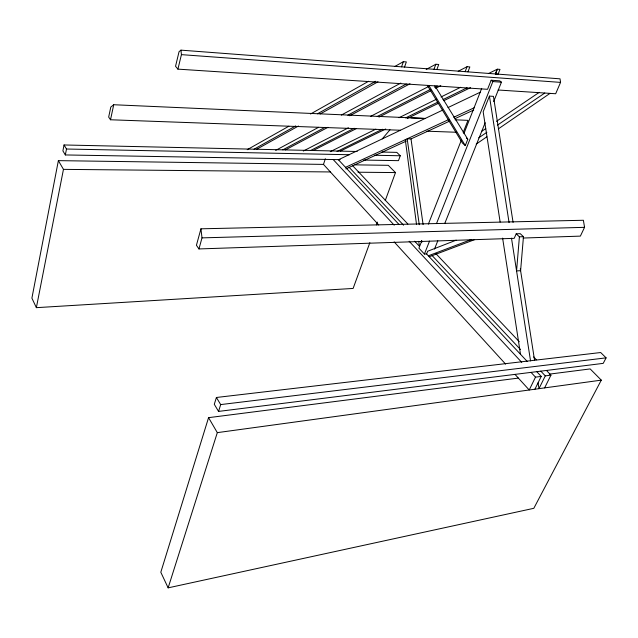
<?xml version="1.0" encoding="UTF-8"?>
<svg xmlns="http://www.w3.org/2000/svg" width="638" height="638" viewBox="0 0 638 638"><rect width="100%" height="100%" fill="white"/><g stroke="black" fill="none" stroke-linecap="round" stroke-linejoin="round"><path stroke-width="0.96" d="M516.206 233.803L519.404 236.826L516.565 270.911L520.608 270.687L523.455 236.69L520.249 233.683L516.206 233.803L514.204 238.341L198.952 248.94L196.432 245.263L200.938 228.811L583.387 220.269L584.552 227.335L580.381 236.116L523.176 238.038M378.709 224.959L323.482 164.397L58.369 160.64L31.9 298.161L36.366 307.66L353.117 288.44L369.857 242.663M357.176 151.493L64.047 144.97L62.899 150.879L65.339 154.946L340.134 159.659M65.339 154.946L66.496 149.021L64.047 144.97M36.366 307.66L63.457 169.365L58.369 160.64M400.417 130.24L110.51 119.769L113.731 104.736L425.578 118.493M493.676 101.554L501.444 82.19L499.729 80.835L491.148 80.221L487.552 89.312L177.914 69.135L181.423 54.637L180.961 50.147L560.028 78.833L560.555 82.398L555.674 93.746L498.103 89.998M198.952 248.94L202.007 237.87L200.938 228.811M518.367 378.095L208.562 417.659L160.808 572.246L168.145 587.853L533.815 508.311L601.291 380.144L590.166 368.923L549.278 374.147M216.402 397.482L214.288 404.293L218.539 411.414L603.221 363.365L606.1 357.854L600.677 352.527L216.402 397.482L220.684 404.588L218.539 411.414M168.145 587.853L217.311 432.636L208.562 417.659M323.482 164.397L325.332 158.742M401.557 66.838L403.368 61.679L406.334 61.918L404.524 67.062M381.947 152.043L396.812 152.378L400.257 155.768L398.471 160.656L363.843 160.066M376.356 224.903L377.377 222.104M385.232 200.611L395.488 172.579L388.279 165.314L354.887 164.843M433.976 69.295L435.826 64.247L438.729 64.47L436.878 69.51M465.158 71.655L467.048 66.711L469.839 66.926L467.949 71.863M463.204 132.505L467.965 120.359L455.101 119.792M421.822 240.781L418.927 248.166L424.406 254.036L426.599 253.948L527.243 361.483M428.353 224.161L461.362 140.129M463.898 133.669L481.674 88.419M427.468 85.5L462.422 143.024L465.277 145.576L467.79 139.236L434.917 85.883M495.383 74.024L497.305 69.183L499.993 69.39L498.071 74.223L495.375 73.936L497.305 69.183L488.373 73.593M424.406 254.036L429.526 241.132M436.48 223.603L492.855 81.584L501.444 82.19M426.599 253.948L427.667 251.244L456.17 240.175M513.08 222.407L493.445 96.354L489.434 96.107L483.173 111.825L500.136 222.04M434.478 249.083L437.812 240.789M444.838 223.268L485.167 122.759M534.931 389.22L541.223 376.412L535.489 377.146L529.221 389.993L515.01 374.41M544.621 387.888L550.937 375.16L545.283 375.886L538.982 388.662L538.073 382.824M382.242 138.901L389.978 129.793M180.961 50.147L179.055 51.694L175.546 66.28L177.914 69.135M113.731 104.736L110.805 107.048L108.667 117.081L110.51 119.769M476.187 144.124L486.85 136.795M498.334 128.9L550.004 93.379M481.61 131.388L485.725 128.605M496.428 121.356L539.238 92.35M478.699 137.84L486.866 132.313M497.473 125.12L544.788 93.036M247.233 149.691L288.862 126.22M310.554 113.995L368.668 81.241M394.691 66.567L403.368 61.679M254.052 149.196L295.729 125.925M317.445 113.803L375.726 81.265M256.675 149.26L298.456 126.029M320.188 113.947L378.007 81.808M275.672 150.385L318.553 127.321M341.306 115.079L400.816 83.076M426.2 69.422L435.826 64.247M282.817 149.842L325.013 127.353M347.838 115.191L406.278 84.049M285.401 149.898L327.972 127.305M349.704 115.773L410.003 83.777M303.289 151.039L348.436 127.791M370.558 116.395L428.983 86.313M458.196 71.265L467.048 66.711M310.698 150.456L354.194 128.27M377.241 116.507L430.116 89.535M434.518 87.286L437.166 85.939M313.202 150.512L356.179 128.677M378.996 117.073L431.081 90.604M435.491 88.363L440.786 85.667M330.245 151.669L375.806 129.171M399.029 117.703L436.559 99.177M441.025 96.968L460.676 87.27M337.024 151.493L382.449 129.243M405.608 117.902L437.676 102.2M443.019 99.584L467.064 87.805M340.333 151.118L385.735 128.988M407.124 118.564L438.378 103.324M443.737 100.708L470.525 87.653M338.443 159.763L442.628 110.135M448.02 107.567L480.342 92.159M345.533 167.347L449.176 119.354M453.642 117.288L474.194 107.774M345.836 168.942L406.438 141.022M419.254 224.672L407.188 138.797L411.008 138.917L449.519 121.18M454.894 118.708L473.699 110.039M428.329 255.798L471.618 239.417M429.278 256.723L474.648 239.633M217.311 432.636L601.291 380.144M220.684 404.588L606.1 357.854M519.404 236.826L523.455 236.69M202.007 237.87L584.552 227.335M63.457 169.365L330.372 171.949M357.99 172.22L395.488 172.579M66.496 149.021L349.449 154.739M374.354 155.241L400.257 155.768M426.838 131.189L456.322 132.257M425.546 118.461L410.968 117.847M181.423 54.637L560.555 82.398M491.148 80.221L492.855 81.584M466.354 137.96L467.79 139.236M352.495 165.553L407.873 224.042M435.898 253.653L519.308 341.753M533.663 356.913L536.399 359.8M546.479 370.455L550.937 375.16M349.201 167.387L403.551 225.182M432.181 255.631L520.456 349.488M540.833 371.156L545.283 375.886M338.315 159.628L399.077 224.544M414.668 241.204L419.413 246.268L418.759 241.331M536.773 371.667L541.223 376.412M333.188 159.54L394.22 225.19M409.141 241.244L521.725 362.336M531.055 372.377L535.489 377.146M394.156 241.89L505.607 364.107M428.848 85.484L465.277 145.576M520.305 268.757L534.588 360.446M489.434 96.107L509.068 222.59M511.485 238.157L530.537 360.917M502.616 238.11L520.496 354.273M411.008 138.917L423.098 224.576M421.479 240.462L421.75 242.432M405.297 139.674L416.534 224.56"/></g></svg>
